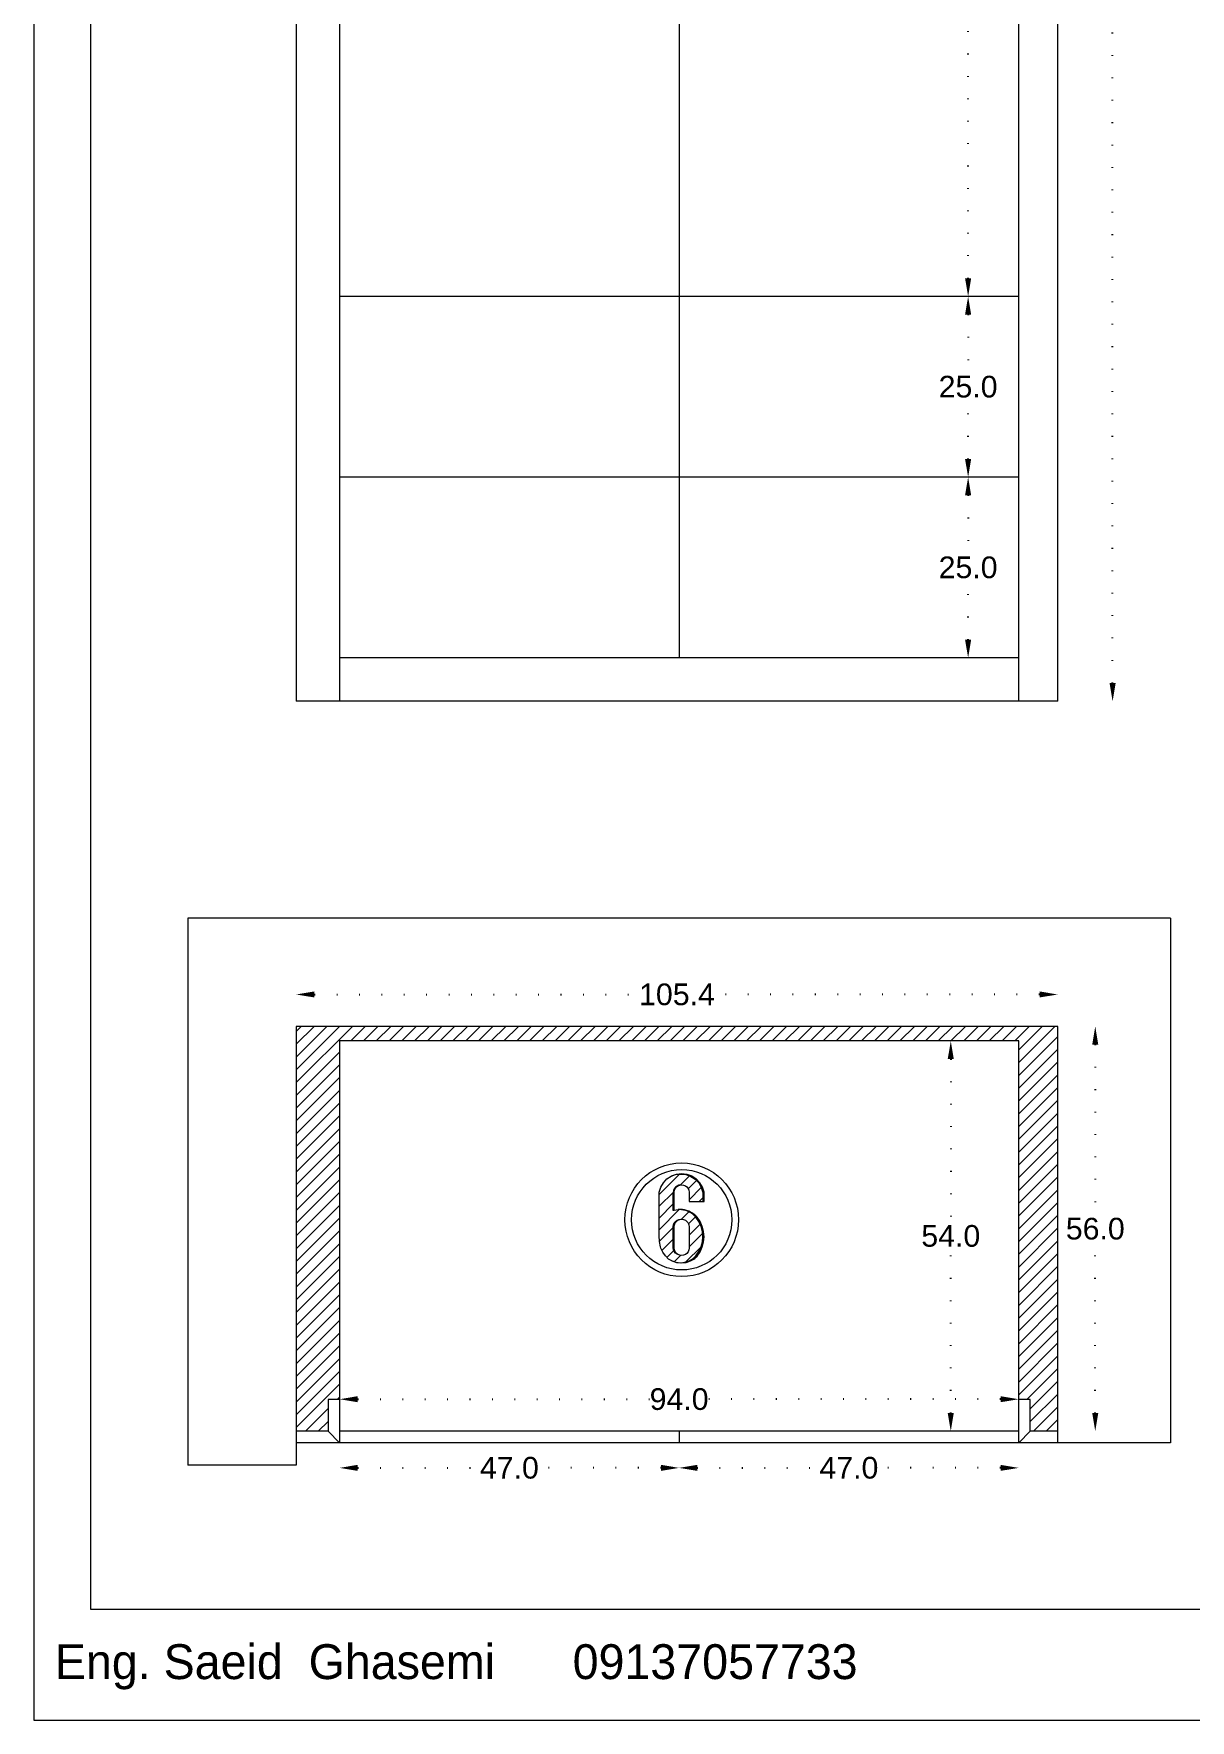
# Model space of a CAD drawing. Header units: centimetres. Extents: x 31 to 5445, y 74 to 2139.
# Drawn here: x 3373.7 to 3533.8, y 913.1 to 1146.5 of the extents above; entities that cross this region are included whole.
import ezdxf

# ---------------------------------------------------------------- set-up
doc = ezdxf.new("R2010")
doc.units = ezdxf.units.CM
doc.header["$MEASUREMENT"] = 0
doc.linetypes.add('ACAD_ISO07W100', pattern=[3, 0, -3])
doc.styles.get("Standard").update_dxf_attribs({"font": 'arial.ttf'})
doc.dimstyles.get("Standard").update_dxf_attribs({"dimtxt": 3, "dimasz": 2.5, "dimexe": 0.18, "dimexo": 0.0625, "dimgap": 0.09, "dimtad": 0, "dimtih": 1, "dimtoh": 1, "dimdec": 1, "dimzin": 0, "dimdsep": 46, "dimtxsty": 'Standard', "dimcen": 0.09, "dimse1": 1, "dimse2": 1, "dimadec": 0, "dimazin": 0, "dimtfac": 1, "dimtdec": 1, "dimtofl": 0, "dimtmove": 0, "dimatfit": 3, "dimfxl": 1, "dimtolj": 1, "dimtzin": 0, "dimarcsym": 0})

# ---------------------------------------------------------------- blocks, each defined once
blk = doc.blocks.new('*D197')
at = {"color": 0, "linetype": 'ACAD_ISO07W100', "lineweight": -2, "transparency": 16777216}
for p, q in [((3418.5, 957.53), (3459.02, 957.53)), ((3507.5, 957.53), (3466.98, 957.53))]:
    blk.add_line(p, q, dxfattribs=at)
at = {"color": 0, "transparency": 16777216}
for points in [[(3418.5, 957.95), (3418.5, 957.12), (3416, 957.53)], [(3507.5, 957.95), (3507.5, 957.12), (3510, 957.53)]]:
    blk.add_solid(points, dxfattribs=at)
at = {"layer": 'Defpoints', "color": 0, "transparency": 16777216}
for p in [(3510, 957.53), (3416, 953.11), (3510, 953.11)]:
    blk.add_point(p, dxfattribs=at)
at = {"color": 0, "lineweight": 20, "transparency": 16777216, "insert": (3463, 957.53), "char_height": 3, "attachment_point": 5}
blk.add_mtext('\\A1;94.0', dxfattribs=at)
blk = doc.blocks.new('*D198')
at = {"color": 0, "linetype": 'ACAD_ISO07W100', "lineweight": -2, "transparency": 16777216}
for p, q in [((3412.5, 1013.53), (3457.7, 1013.53)), ((3512.9, 1013.53), (3467.7, 1013.53))]:
    blk.add_line(p, q, dxfattribs=at)
at = {"color": 0, "transparency": 16777216}
for points in [[(3412.5, 1013.95), (3412.5, 1013.12), (3410, 1013.53)], [(3512.9, 1013.95), (3512.9, 1013.12), (3515.4, 1013.53)]]:
    blk.add_solid(points, dxfattribs=at)
at = {"layer": 'Defpoints', "color": 0, "transparency": 16777216}
for p in [(3515.4, 1013.53), (3410, 1009.11), (3515.4, 1009.11)]:
    blk.add_point(p, dxfattribs=at)
at = {"color": 0, "lineweight": 20, "transparency": 16777216, "insert": (3462.7, 1013.53), "char_height": 3, "attachment_point": 5}
blk.add_mtext('\\A1;105.4', dxfattribs=at)
blk = doc.blocks.new('*D199')
at = {"color": 0, "linetype": 'ACAD_ISO07W100', "lineweight": -2, "transparency": 16777216}
for p, q in [((3520.6, 1006.61), (3520.6, 982.73)), ((3520.6, 955.61), (3520.6, 979.49))]:
    blk.add_line(p, q, dxfattribs=at)
at = {"color": 0, "transparency": 16777216}
for points in [[(3520.18, 1006.61), (3521.01, 1006.61), (3520.6, 1009.11)], [(3520.18, 955.61), (3521.01, 955.61), (3520.6, 953.11)]]:
    blk.add_solid(points, dxfattribs=at)
at = {"layer": 'Defpoints', "color": 0, "transparency": 16777216}
for p in [(3515.4, 1009.11), (3520.6, 1009.11), (3515.4, 953.11)]:
    blk.add_point(p, dxfattribs=at)
at = {"color": 0, "lineweight": 20, "transparency": 16777216, "insert": (3520.6, 981.11), "char_height": 3, "attachment_point": 5}
blk.add_mtext('\\A1;56.0', dxfattribs=at)
blk = doc.blocks.new('*D200')
at = {"color": 0, "linetype": 'ACAD_ISO07W100', "lineweight": -2, "transparency": 16777216}
for p, q in [((3500.6, 1004.61), (3500.6, 981.73)), ((3500.6, 955.61), (3500.6, 978.49))]:
    blk.add_line(p, q, dxfattribs=at)
at = {"color": 0, "transparency": 16777216}
for points in [[(3500.18, 1004.61), (3501.01, 1004.61), (3500.6, 1007.11)], [(3500.18, 955.61), (3501.01, 955.61), (3500.6, 953.11)]]:
    blk.add_solid(points, dxfattribs=at)
at = {"layer": 'Defpoints', "color": 0, "transparency": 16777216}
for p in [(3500.6, 1007.11), (3510, 1007.11), (3510, 953.11)]:
    blk.add_point(p, dxfattribs=at)
at = {"color": 0, "lineweight": 20, "transparency": 16777216, "insert": (3500.6, 980.11), "char_height": 3, "attachment_point": 5}
blk.add_mtext('\\A1;54.0', dxfattribs=at)
blk = doc.blocks.new('*D201')
at = {"color": 0, "linetype": 'ACAD_ISO07W100', "lineweight": -2, "transparency": 16777216}
for p, q in [((3418.5, 948.03), (3435.46, 948.03)), ((3460.5, 948.03), (3443.54, 948.03))]:
    blk.add_line(p, q, dxfattribs=at)
at = {"color": 0, "transparency": 16777216}
for points in [[(3418.5, 948.45), (3418.5, 947.62), (3416, 948.03)], [(3460.5, 948.45), (3460.5, 947.62), (3463, 948.03)]]:
    blk.add_solid(points, dxfattribs=at)
at = {"layer": 'Defpoints', "color": 0, "transparency": 16777216}
for p in [(3416, 951.51), (3463, 951.51), (3416, 948.03)]:
    blk.add_point(p, dxfattribs=at)
at = {"color": 0, "lineweight": 20, "transparency": 16777216, "insert": (3439.5, 948.03), "char_height": 3, "attachment_point": 5}
blk.add_mtext('\\A1;47.0', dxfattribs=at)
blk = doc.blocks.new('*D196')
at = {"color": 0, "linetype": 'ACAD_ISO07W100', "lineweight": -2, "transparency": 16777216}
for p, q in [((3465.5, 948.03), (3482.46, 948.03)), ((3507.5, 948.03), (3490.54, 948.03))]:
    blk.add_line(p, q, dxfattribs=at)
at = {"color": 0, "transparency": 16777216}
for points in [[(3465.5, 948.45), (3465.5, 947.62), (3463, 948.03)], [(3507.5, 948.45), (3507.5, 947.62), (3510, 948.03)]]:
    blk.add_solid(points, dxfattribs=at)
at = {"layer": 'Defpoints', "color": 0, "transparency": 16777216}
for p in [(3463, 951.51), (3510, 951.51), (3463, 948.03)]:
    blk.add_point(p, dxfattribs=at)
at = {"color": 0, "lineweight": 20, "transparency": 16777216, "insert": (3486.5, 948.03), "char_height": 3, "attachment_point": 5}
blk.add_mtext('\\A1;47.0', dxfattribs=at)
blk = doc.blocks.new('*D202')
at = {"color": 0, "linetype": 'ACAD_ISO07W100', "lineweight": -2, "transparency": 16777216}
for p, q in [((3523, 1325.61), (3523, 1192.73)), ((3523, 1056.61), (3523, 1189.49))]:
    blk.add_line(p, q, dxfattribs=at)
at = {"color": 0, "transparency": 16777216}
for points in [[(3522.58, 1325.61), (3523.42, 1325.61), (3523, 1328.11)], [(3522.58, 1056.61), (3523.42, 1056.61), (3523, 1054.11)]]:
    blk.add_solid(points, dxfattribs=at)
at = {"layer": 'Defpoints', "color": 0, "transparency": 16777216}
for p in [(3515.4, 1328.11), (3523, 1328.11), (3515.4, 1054.11)]:
    blk.add_point(p, dxfattribs=at)
at = {"color": 0, "lineweight": 20, "transparency": 16777216, "insert": (3523, 1191.11), "char_height": 3, "attachment_point": 5}
blk.add_mtext('\\A1;274.0', dxfattribs=at)
blk = doc.blocks.new('*D205')
at = {"color": 0, "linetype": 'ACAD_ISO07W100', "lineweight": -2, "transparency": 16777216}
for p, q in [((3503, 1264.61), (3503, 1190.23)), ((3503, 1112.61), (3503, 1186.99))]:
    blk.add_line(p, q, dxfattribs=at)
at = {"color": 0, "transparency": 16777216}
for points in [[(3502.58, 1264.61), (3503.42, 1264.61), (3503, 1267.11)], [(3502.58, 1112.61), (3503.42, 1112.61), (3503, 1110.11)]]:
    blk.add_solid(points, dxfattribs=at)
at = {"layer": 'Defpoints', "color": 0, "transparency": 16777216}
for p in [(3510, 1267.11), (3503, 1110.11), (3510, 1110.11)]:
    blk.add_point(p, dxfattribs=at)
at = {"color": 0, "lineweight": 20, "transparency": 16777216, "insert": (3503, 1188.61), "char_height": 3, "attachment_point": 5}
blk.add_mtext('\\A1;157.0', dxfattribs=at)
blk = doc.blocks.new('*D206')
at = {"color": 0, "linetype": 'ACAD_ISO07W100', "lineweight": -2, "transparency": 16777216}
for p, q in [((3503, 1107.61), (3503, 1099.23)), ((3503, 1087.61), (3503, 1095.99))]:
    blk.add_line(p, q, dxfattribs=at)
at = {"color": 0, "transparency": 16777216}
for points in [[(3502.58, 1107.61), (3503.42, 1107.61), (3503, 1110.11)], [(3502.58, 1087.61), (3503.42, 1087.61), (3503, 1085.11)]]:
    blk.add_solid(points, dxfattribs=at)
at = {"layer": 'Defpoints', "color": 0, "transparency": 16777216}
for p in [(3510, 1110.11), (3503, 1085.11), (3510, 1085.11)]:
    blk.add_point(p, dxfattribs=at)
at = {"color": 0, "lineweight": 20, "transparency": 16777216, "insert": (3503, 1097.61), "char_height": 3, "attachment_point": 5}
blk.add_mtext('\\A1;25.0', dxfattribs=at)
blk = doc.blocks.new('*D207')
at = {"color": 0, "linetype": 'ACAD_ISO07W100', "lineweight": -2, "transparency": 16777216}
for p, q in [((3503, 1082.61), (3503, 1074.23)), ((3503, 1062.61), (3503, 1070.99))]:
    blk.add_line(p, q, dxfattribs=at)
at = {"color": 0, "transparency": 16777216}
for points in [[(3502.58, 1082.61), (3503.42, 1082.61), (3503, 1085.11)], [(3502.58, 1062.61), (3503.42, 1062.61), (3503, 1060.11)]]:
    blk.add_solid(points, dxfattribs=at)
at = {"layer": 'Defpoints', "color": 0, "transparency": 16777216}
for p in [(3510, 1085.11), (3503, 1060.11), (3510, 1060.11)]:
    blk.add_point(p, dxfattribs=at)
at = {"color": 0, "lineweight": 20, "transparency": 16777216, "insert": (3503, 1072.61), "char_height": 3, "attachment_point": 5}
blk.add_mtext('\\A1;25.0', dxfattribs=at)

msp = doc.modelspace()

# ---------------------------------------------------------------- hatches: boundary and pattern name
at = {"lineweight": 20}
h = msp.add_hatch(dxfattribs=at)
h.set_pattern_fill('ANSI31', color=256, scale=10)
h.set_pattern_definition([(45, (661.5964, 452.0317), (-0.8838835, 0.8838835), [])])
h.paths.add_polyline_path([(3416, 1007.11), (3510, 1007.11), (3510, 957.51), (3511.6, 957.51), (3511.6, 953.11), (3515.4, 953.11), (3515.4, 1009.11), (3410, 1009.11), (3410, 953.11), (3414.4, 953.11), (3414.4, 957.51), (3416, 957.51)])
h = msp.add_hatch(dxfattribs=at)
h.set_pattern_fill('ANSI31', color=256, scale=9.218651)
h.set_pattern_definition([(45, (2803.4537, 1528.502), (-0.8148213, 0.8148213), [])])
h.paths.add_polyline_path([(3465.33, 982.7), (3465.14, 982.91), (3464.92, 983.1), (3464.69, 983.28), (3464.44, 983.42), (3464.18, 983.55), (3463.91, 983.64), (3463.62, 983.71), (3463.34, 983.75), (3463.05, 983.76), (3462.85, 983.75), (3462.59, 983.71), (3462.31, 983.64), (3462.19, 983.63), (3462.19, 986.14), (3462.23, 986.4), (3462.33, 986.65), (3462.49, 986.86), (3462.71, 987.03), (3462.95, 987.13), (3463.08, 987.17), (3463.35, 987.21), (3463.62, 987.17), (3463.87, 987.07), (3464.08, 986.9), (3464.25, 986.69), (3464.35, 986.44), (3464.39, 986.17), (3464.39, 984.88), (3466.29, 984.88), (3466.29, 986.14), (3466.07, 986.82), (3465.71, 987.45), (3465.21, 987.97), (3464.61, 988.36), (3463.93, 988.61), (3463.22, 988.69), (3463.21, 988.69), (3462.49, 988.61), (3461.88, 988.39), (3461.32, 988.02), (3460.82, 987.49), (3460.45, 986.87), (3460.23, 986.17), (3460.23, 980.13), (3460.24, 979.88), (3460.26, 979.62), (3460.29, 979.36), (3460.32, 979.11), (3460.38, 978.85), (3460.44, 978.6), (3460.48, 978.45), (3460.73, 977.87), (3461.09, 977.36), (3461.55, 976.93), (3462.01, 976.66), (3462.56, 976.48), (3463.18, 976.41), (3463.8, 976.48), (3464.39, 976.67), (3464.92, 976.99), (3465.09, 977.14), (3465.33, 977.39), (3465.74, 977.98), (3466.04, 978.64), (3466.23, 979.33), (3466.29, 980.04), (3466.23, 980.76), (3466.04, 981.45), (3465.74, 982.11)])
h.paths.add_polyline_path([(3462.23, 981.68), (3462.33, 981.93), (3462.49, 982.14), (3462.71, 982.3), (3462.95, 982.4), (3463.22, 982.44), (3463.35, 982.44), (3463.62, 982.4), (3463.87, 982.3), (3464.08, 982.13), (3464.25, 981.92), (3464.35, 981.67), (3464.39, 981.4), (3464.39, 978.45), (3464.35, 978.18), (3464.25, 977.93), (3464.08, 977.71), (3463.87, 977.55), (3463.62, 977.44), (3463.35, 977.41), (3463.08, 977.44), (3462.95, 977.5), (3462.83, 977.55), (3462.71, 977.6), (3462.49, 977.76), (3462.33, 977.97), (3462.23, 978.22), (3462.19, 978.49), (3462.19, 981.41)], flags=16)

# ---------------------------------------------------------------- linework, layer by layer
for p, q in [((3410, 1328.11), (3410, 1054.11)), ((3416, 1328.11), (3416, 1054.11)), ((3510, 1054.11), (3510, 1328.11)), ((3515.4, 1054.11), (3515.4, 1328.11)), ((3463, 1322.11), (3463, 1060.11)), ((3510, 1110.11), (3416, 1110.11)), ((3510, 1085.11), (3416, 1085.11)), ((3510, 1060.11), (3416, 1060.11)), ((3515.4, 1054.11), (3410, 1054.11)), ((3531, 1024.11), (3395, 1024.11)), ((3395, 1024.11), (3395, 948.41)), ((3531, 1024.11), (3531, 951.51)), ((3515.4, 1009.11), (3410, 1009.11)), ((3410, 1009.11), (3410, 948.41)), ((3515.4, 951.51), (3515.4, 1009.11)), ((3510, 1007.11), (3416, 1007.11)), ((3416, 1007.11), (3416, 951.51)), ((3510, 951.51), (3510, 1007.11)), ((3463.08, 987.17), (3463.35, 987.21)), ((3414.4, 957.51), (3414.4, 953.11)), ((3416, 957.51), (3414.4, 957.51)), ((3511.6, 957.51), (3510, 957.51)), ((3511.6, 953.11), (3511.6, 957.51)), ((3414.4, 953.11), (3410, 953.11)), ((3414.4, 953.11), (3416, 951.51)), ((3510, 953.11), (3416, 953.11)), ((3463, 953.11), (3463, 951.51)), ((3511.6, 953.11), (3510, 951.51)), ((3515.4, 953.11), (3511.6, 953.11)), ((3515.4, 951.51), (3410, 951.51)), ((3531, 951.51), (3515.4, 951.51)), ((3410, 948.41), (3395, 948.41))]:
    msp.add_line(p, q, dxfattribs=at)
for points in [[(3373.67, 1379.81), (3373.67, 913.11), (3703.66, 913.11), (3703.66, 1379.81)], [(3381.52, 1371.96), (3381.52, 928.48), (3695.8, 928.48), (3695.8, 1371.96)], [(3462.31, 986.17), (3462.35, 986.44), (3462.45, 986.69), (3462.62, 986.9), (3462.83, 987.07), (3463.08, 987.17), (3462.95, 987.13), (3462.71, 987.03), (3462.49, 986.86), (3462.33, 986.65), (3462.23, 986.4), (3462.19, 986.14)], [(3464.08, 977.71), (3463.87, 977.55), (3463.62, 977.44), (3463.35, 977.41), (3463.08, 977.44), (3462.95, 977.5), (3462.83, 977.55), (3462.71, 977.6), (3462.49, 977.76), (3462.33, 977.97), (3462.23, 978.22), (3462.19, 978.49), (3462.19, 981.41), (3462.23, 981.68), (3462.33, 981.93), (3462.49, 982.14), (3462.71, 982.3), (3462.95, 982.4), (3463.22, 982.44), (3463.35, 982.44), (3463.62, 982.4), (3463.87, 982.3), (3464.08, 982.13), (3464.25, 981.92), (3464.35, 981.67), (3464.39, 981.4), (3464.39, 978.45), (3464.35, 978.18), (3464.25, 977.93)]]:
    msp.add_lwpolyline(points, close=True, dxfattribs=at)
for points in [[(3460.38, 978.85), (3460.32, 979.11), (3460.29, 979.36), (3460.26, 979.62), (3460.24, 979.88), (3460.23, 980.13), (3460.23, 986.17), (3460.45, 986.87), (3460.82, 987.49), (3461.32, 988.02), (3461.88, 988.39), (3461.93, 988.42), (3462.62, 988.67), (3463.34, 988.75), (3463.35, 988.75), (3464.06, 988.67), (3464.75, 988.42), (3465.36, 988.02)], [(3461.88, 988.39), (3462.49, 988.61), (3463.21, 988.69), (3463.22, 988.69), (3463.93, 988.61), (3464.61, 988.36), (3465.21, 987.97), (3465.71, 987.45), (3466.07, 986.82), (3466.29, 986.14), (3466.29, 984.88)], [(3463.35, 987.21), (3463.62, 987.17), (3463.87, 987.07), (3464.08, 986.9), (3464.25, 986.69), (3464.35, 986.44), (3464.39, 986.17), (3464.39, 984.88), (3466.29, 984.88), (3466.45, 984.88), (3466.45, 986.17), (3466.23, 986.87), (3465.86, 987.49), (3465.36, 988.02)], [(3462.31, 983.64), (3462.19, 983.63), (3462.19, 986.14)], [(3465.23, 977.09), (3465.48, 977.34), (3465.9, 977.94), (3466.2, 978.6), (3466.38, 979.3), (3466.45, 980.02), (3466.38, 980.74), (3466.2, 981.44), (3465.9, 982.1), (3465.48, 982.7), (3465.29, 982.91), (3465.07, 983.11), (3464.83, 983.28), (3464.58, 983.43), (3464.32, 983.55), (3464.04, 983.65), (3463.76, 983.72), (3463.47, 983.76), (3463.18, 983.77), (3462.88, 983.76), (3462.85, 983.75), (3462.59, 983.71), (3462.31, 983.64), (3462.31, 986.17)], [(3462.01, 976.66), (3462.56, 976.48), (3463.18, 976.41), (3463.8, 976.48), (3464.39, 976.67), (3464.92, 976.99), (3465.09, 977.14), (3465.33, 977.39), (3465.74, 977.98), (3466.04, 978.64), (3466.23, 979.33), (3466.29, 980.04), (3466.23, 980.76), (3466.04, 981.45), (3465.74, 982.11), (3465.33, 982.7), (3465.14, 982.91), (3464.92, 983.1), (3464.69, 983.28), (3464.44, 983.42), (3464.18, 983.55), (3463.91, 983.64), (3463.62, 983.71), (3463.34, 983.75), (3463.05, 983.76), (3462.85, 983.75)], [(3462.83, 977.55), (3462.62, 977.71), (3462.45, 977.93), (3462.35, 978.18), (3462.31, 978.45), (3462.31, 981.4), (3462.35, 981.67), (3462.45, 981.92), (3462.62, 982.13), (3462.83, 982.3), (3463.08, 982.4), (3463.35, 982.44)], [(3465.23, 977.09), (3465.07, 976.93), (3464.53, 976.61), (3463.93, 976.41), (3463.31, 976.35), (3462.68, 976.41), (3462.09, 976.61), (3462.01, 976.66), (3461.55, 976.93), (3461.09, 977.36), (3460.73, 977.87), (3460.48, 978.45), (3460.44, 978.6), (3460.38, 978.85)]]:
    msp.add_lwpolyline(points, dxfattribs=at)
for radius in [7.86, 6.94]:
    msp.add_circle((3463.36, 982.36), radius, dxfattribs=at)

# ---------------------------------------------------------------- texts
at = {"lineweight": 20, "insert": (3357.31, 923.63), "char_height": 4.821, "attachment_point": 1}
msp.add_mtext_dynamic_manual_height_columns('{\\fPlantagenet Cherokee|b0|i0|c0|p18;^IEng. Saeid  Ghasemi      09137057733}', width=212.9476, gutter_width=23.81, heights=[0], dxfattribs=at)

# ---------------------------------------------------------------- dimensions: what is measured, and where the dimension line sits
at = {"lineweight": 20}
for base, p1, p2, angle, picture, middle in [((3523, 1328.11), (3515.4, 1054.11), (3515.4, 1328.11), 270, '*D202', (3523, 1191.11)), ((3503, 1110.11), (3510, 1267.11), (3510, 1110.11), 90, '*D205', (3503, 1188.61)), ((3503, 1085.11), (3510, 1110.11), (3510, 1085.11), 90, '*D206', (3503, 1097.61)), ((3503, 1060.11), (3510, 1085.11), (3510, 1060.11), 90, '*D207', (3503, 1072.61)), ((3520.6, 1009.11), (3515.4, 953.11), (3515.4, 1009.11), 90, '*D199', (3520.6, 981.11)), ((3500.6, 1007.11), (3510, 953.11), (3510, 1007.11), 90, '*D200', (3500.6, 980.11))]:
    dim = msp.add_linear_dim(base=base, p1=p1, p2=p2, angle=angle, dimstyle='Standard', dxfattribs=at)
    dim.commit()
    dim.dimension.update_dxf_attribs({"geometry": picture, "text_midpoint": middle})
dim = msp.add_linear_dim(base=(3515.4, 1013.53), p1=(3410, 1009.11), p2=(3515.4, 1009.11), dimstyle='Standard', dxfattribs=at)
dim.commit()
dim.dimension.update_dxf_attribs({"geometry": '*D198', "text_midpoint": (3462.7, 1013.53), "dimtype": 160})
for base, p1, p2, picture, middle in [((3510, 957.53), (3416, 953.11), (3510, 953.11), '*D197', (3463, 957.53)), ((3416, 948.03), (3463, 951.51), (3416, 951.51), '*D201', (3439.5, 948.03)), ((3463, 948.03), (3510, 951.51), (3463, 951.51), '*D196', (3486.5, 948.03))]:
    dim = msp.add_linear_dim(base=base, p1=p1, p2=p2, dimstyle='Standard', dxfattribs=at)
    dim.commit()
    dim.dimension.update_dxf_attribs({"geometry": picture, "text_midpoint": middle})

doc.saveas('drawing.dxf')
